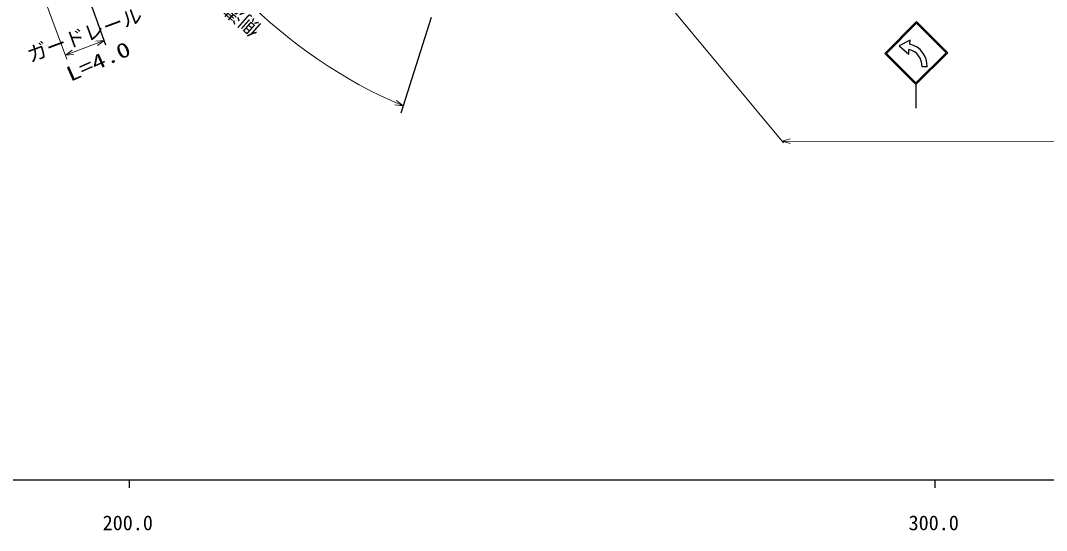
# Model space of a CAD drawing. Units: millimetres, scale not verified. Extents: x 40000 to 680000, y 20000 to 380000.
# Drawn here: x 254536 to 381833, y 198715 to 261938 of the extents above; entities that cross this region are included whole.
import ezdxf
from ezdxf.enums import TextEntityAlignment as Align

# ---------------------------------------------------------------- set-up
doc = ezdxf.new("R2010")
doc.units = ezdxf.units.MM
doc.header["$LTSCALE"] = 1000
for name, color, linetype, lineweight in [('M-BGD', 7, 'Continuous', 25), ('M-BGD-HTXT', 7, 'Continuous', 13), ('M-TTL-BAND', 7, 'Continuous', 25)]:
    doc.layers.add(name, color=color, linetype=linetype, lineweight=lineweight)
doc.styles.add('ＭＳ ゴシック', font='')
doc.styles.get('ＭＳ ゴシック').set_extended_font_data('MS Gothic')

msp = doc.modelspace()

# ---------------------------------------------------------------- linework, layer by layer
at = {"layer": 'M-BGD'}
for p, q in [((260458, 271756), (265097, 258934)), ((305507, 262321), (301708, 250462)), ((365720, 261811), (361768, 257859)), ((361980, 257859), (365720, 261599)), ((369590, 257942), (365720, 261811)), ((365720, 261599), (369378, 257942)), ((364906, 259503), (363542, 258803)), ((363542, 258803), (364740, 257776)), ((364873, 259005), (364906, 259503)), ((361768, 257859), (365637, 253989)), ((365637, 254201), (361980, 257859)), ((364740, 257776), (364774, 258340)), ((365637, 253989), (369590, 257942)), ((369378, 257942), (365637, 254201)), ((367032, 256181), (366401, 256215)), ((365637, 253989), (365637, 251081))]:
    msp.add_line(p, q, dxfattribs=at)
for centre, radius, start, end in [((364246, 256288), 2788, 357.80914, 77.00155), ((364313, 256302), 2090, 357.60503, 77.27209)]:
    msp.add_arc(centre, radius, start, end, dxfattribs=at)
at = {"layer": 'M-BGD-HTXT'}
for p, q in [((314740, 288174), (349218, 246787)), ((255366, 270322), (260287, 257168)), ((260103, 257660), (264908, 259459)), ((349041, 247000), (449935, 246679))]:
    msp.add_line(p, q, dxfattribs=at)
for points in [[(263870, 259377), (264908, 259459), (264071, 258841)], [(261140, 257741), (260103, 257660), (260939, 258278)], [(301192, 252017), (301993, 251353), (300963, 251492)], [(350040, 246709), (349041, 247000), (350042, 247281)]]:
    msp.add_lwpolyline(points, dxfattribs=at)
msp.add_arc((326437, 308619), 62265, 202.83856, 246.88538, dxfattribs=at)
at = {"layer": 'M-TTL-BAND'}
for p, q in [((40000, 205000), (579000, 205000)), ((268000, 205000), (268000, 204000)), ((368000, 205000), (368000, 204000))]:
    msp.add_line(p, q, dxfattribs=at)

# ---------------------------------------------------------------- texts
at = {"layer": 'M-BGD-HTXT', "style": 'ＭＳ ゴシック'}
for s, rotation, p in [('側溝', 138.7, (284908, 261535)), ('ガードレール', 20.2, (255942, 256209))]:
    msp.add_text(s, height=1833, rotation=rotation, dxfattribs=at).set_placement(p, align=Align.BOTTOM_LEFT)
at = {"layer": 'M-BGD-HTXT', "style": 'ＭＳ ゴシック', "width": 1.35}
msp.add_text('L=4.0', height=1833, rotation=24, dxfattribs=at).set_placement((260949, 253820), align=Align.BOTTOM_LEFT)
at = {"layer": 'M-TTL-BAND', "style": 'ＭＳ ゴシック'}
for s, p in [('200.0', (267844, 198195)), ('300.0', (367844, 198195))]:
    msp.add_text(s, height=1833, dxfattribs=at).set_placement(p, align=Align.BOTTOM_CENTER)

doc.saveas('drawing.dxf')
